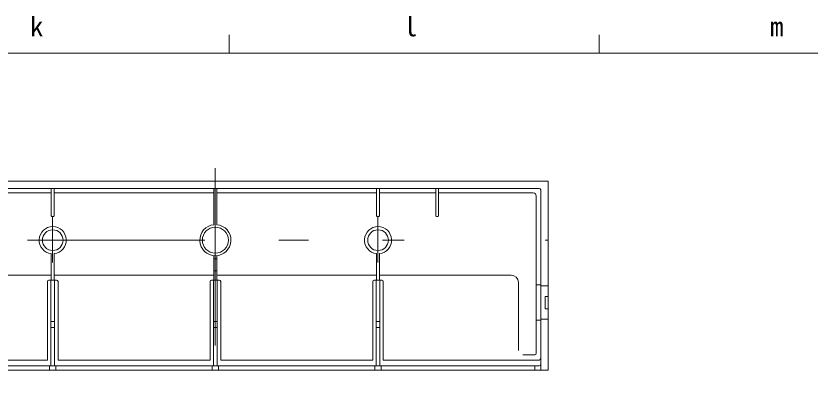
# Model space of a CAD drawing. Units: millimetres, scale not verified. Extents: x -1916 to 1917, y -1364 to 1364.
# Drawn here: x 755 to 1293, y 1116 to 1364 of the extents above; entities that cross this region are included whole.
import ezdxf
from ezdxf.enums import TextEntityAlignment as Align

# ---------------------------------------------------------------- set-up
doc = ezdxf.new("R2010")
doc.units = ezdxf.units.MM
doc.header["$LTSCALE"] = 10
doc.linetypes.add('USER5', pattern=[24, 12, -5, 2, -5])
for name, color, linetype, lineweight in [('0-2_A-3', 3, 'USER5', 18), ('0-C_B-0', 3, 'Continuous', 18), ('F-4', 7, 'Continuous', 18)]:
    doc.layers.add(name, color=color, linetype=linetype, lineweight=lineweight)
doc.styles.add('ＭＳ ゴシック', font='')
doc.styles.get('ＭＳ ゴシック').set_extended_font_data('MS Gothic')

msp = doc.modelspace()

# ---------------------------------------------------------------- linework, layer by layer
at = {"layer": '0-2_A-3'}
for p, q in [((890.29, 1261.09), (890.29, 1115.64)), ((780.29, 1197.24), (780.29, 1228.48)), ((1000.29, 1197.24), (1000.29, 1228.48)), ((763.3, 1212.36), (1017.98, 1212.36))]:
    msp.add_line(p, q, dxfattribs=at)
at = {"layer": '0-C_B-0'}
for p, q in [((1115.38, 1252.36), (665.38, 1252.36)), ((1115.38, 1252.36), (1115.38, 1124.36)), ((671.38, 1247.36), (1109.38, 1247.36)), ((779.38, 1228.86), (779.38, 1247.36)), ((781.38, 1228.86), (781.38, 1247.36)), ((889.38, 1247.36), (889.38, 1222.81)), ((891.38, 1247.36), (891.38, 1222.81)), ((999.38, 1228.86), (999.38, 1247.36)), ((1001.38, 1228.86), (1001.38, 1247.36)), ((1039.38, 1228.86), (1039.38, 1247.36)), ((1041.38, 1228.86), (1041.38, 1247.36)), ((1110.38, 1124.36), (1110.38, 1246.36)), ((741.38, 1244.34), (779.38, 1244.34)), ((781.38, 1244.34), (889.38, 1244.34)), ((891.38, 1244.34), (999.38, 1244.34)), ((1001.38, 1244.34), (1039.38, 1244.34)), ((1041.38, 1244.34), (1105.06, 1244.34)), ((1107.36, 1135.81), (1107.36, 1242.34)), ((780.88, 1228.36), (779.88, 1228.36)), ((999.88, 1228.36), (1000.88, 1228.36)), ((1039.88, 1228.36), (1040.88, 1228.36)), ((1113.38, 1212.36), (1115.38, 1212.36)), ((779.38, 1203.25), (779.38, 1185.3)), ((781.38, 1203.25), (781.38, 1185.3)), ((999.38, 1203.25), (999.38, 1185.3)), ((1001.38, 1203.25), (1001.38, 1185.3)), ((889.38, 1201.91), (889.38, 1185.3)), ((891.38, 1199.7), (889.38, 1199.7)), ((891.38, 1201.91), (891.38, 1185.3)), ((690.43, 1188.72), (779.38, 1188.72)), ((781.38, 1188.72), (889.38, 1188.72)), ((891.38, 1191.7), (889.38, 1191.7)), ((891.38, 1188.72), (999.38, 1188.72)), ((1001.38, 1188.72), (1090.33, 1188.72)), ((776.79, 1131.23), (776.79, 1184.3)), ((782.97, 1185.3), (777.79, 1185.3)), ((779.08, 1127.36), (779.08, 1185.3)), ((781.68, 1127.36), (781.68, 1185.3)), ((783.97, 1131.23), (783.97, 1184.3)), ((886.79, 1131.23), (886.79, 1184.3)), ((892.97, 1185.3), (887.79, 1185.3)), ((889.08, 1127.36), (889.08, 1185.3)), ((891.68, 1127.36), (891.68, 1185.3)), ((893.97, 1131.23), (893.97, 1184.3)), ((996.79, 1131.23), (996.79, 1184.3)), ((997.79, 1185.3), (1002.97, 1185.3)), ((999.08, 1127.36), (999.08, 1185.3)), ((1001.68, 1127.36), (1001.68, 1185.3)), ((1003.97, 1131.23), (1003.97, 1184.3)), ((1095.33, 1137.81), (1095.33, 1183.72)), ((1110.38, 1182.13), (1107.36, 1182.13)), ((1110.38, 1181.42), (1115.38, 1181.42)), ((1113.38, 1165.98), (1113.38, 1174.28)), ((1113.38, 1174.28), (1115.38, 1174.28)), ((1113.38, 1165.98), (1115.38, 1165.98)), ((781.68, 1157.36), (779.08, 1157.36)), ((891.68, 1157.36), (889.08, 1157.36)), ((999.08, 1157.36), (1001.68, 1157.36)), ((1107.36, 1158.13), (1110.38, 1158.13)), ((1115.38, 1158.84), (1110.38, 1158.84)), ((781.68, 1153.34), (779.08, 1153.34)), ((891.68, 1153.34), (889.08, 1153.34)), ((999.08, 1153.34), (1001.68, 1153.34)), ((1106.36, 1134.81), (1098.33, 1134.81)), ((776.79, 1131.23), (671.38, 1131.23)), ((886.79, 1131.23), (783.97, 1131.23)), ((893.97, 1131.23), (996.79, 1131.23)), ((1003.97, 1131.23), (1109.38, 1131.23)), ((665.38, 1124.36), (1115.38, 1124.36)), ((671.38, 1127.36), (1109.38, 1127.36)), ((778.28, 1127.36), (778.28, 1124.36)), ((782.48, 1127.36), (782.48, 1124.36)), ((888.28, 1127.36), (888.28, 1124.36)), ((892.48, 1127.36), (892.48, 1124.36)), ((998.28, 1127.36), (998.28, 1124.36)), ((1002.48, 1127.36), (1002.48, 1124.36)), ((1106.38, 1124.36), (1106.38, 1127.36))]:
    msp.add_line(p, q, dxfattribs=at)
for centre, radius in [((780.38, 1212.36), 7), ((890.38, 1212.36), 8.8), ((1000.38, 1212.36), 7)]:
    msp.add_circle(centre, radius, dxfattribs=at)
for centre, radius, start, end in [((1109.38, 1246.36), 1, 0, 90), ((1105.36, 1242.34), 2, 0, 90), ((779.88, 1228.86), 0.5, 180, 270), ((780.88, 1228.86), 0.5, 270, 0), ((999.88, 1228.86), 0.5, 180, 270), ((1000.88, 1228.86), 0.5, 270, 0), ((1039.88, 1228.86), 0.5, 180, 270), ((1040.88, 1228.86), 0.5, 270, 0), ((780.38, 1212.36), 9.17, 276.2626, 263.7374), ((890.38, 1212.36), 10.5, 95.465, 84.535), ((1000.38, 1212.36), 9.17, 276.2626, 263.7374), ((1090.33, 1183.72), 5, 0, 90), ((777.79, 1184.3), 1, 90, 180), ((782.97, 1184.3), 1, 0, 90), ((887.79, 1184.3), 1, 90, 180), ((892.97, 1184.3), 1, 0, 90), ((997.79, 1184.3), 1, 90, 180), ((1002.97, 1184.3), 1, 0, 90), ((1106.36, 1135.81), 1, 270, 0), ((1109.38, 1132.23), 1, 270, 360), ((1109.38, 1128.36), 1, 270, 0)]:
    msp.add_arc(centre, radius, start, end, dxfattribs=at)
at = {"layer": 'F-4'}
for p, q in [((899.63, 1338.76), (899.63, 1351.27)), ((1149.9, 1338.76), (1149.9, 1351.27)), ((-1915.97, 1338.76), (1900.73, 1338.76))]:
    msp.add_line(p, q, dxfattribs=at)

# ---------------------------------------------------------------- texts
at = {"layer": 'F-4', "style": 'ＭＳ ゴシック'}
for s, p in [('k', (764.95, 1346.33)), ('l', (1017.95, 1346.33)), ('m', (1265.5, 1346.33))]:
    msp.add_text(s, height=13.2, dxfattribs=at).set_placement(p, align=Align.BOTTOM_LEFT)

doc.saveas('drawing.dxf')
